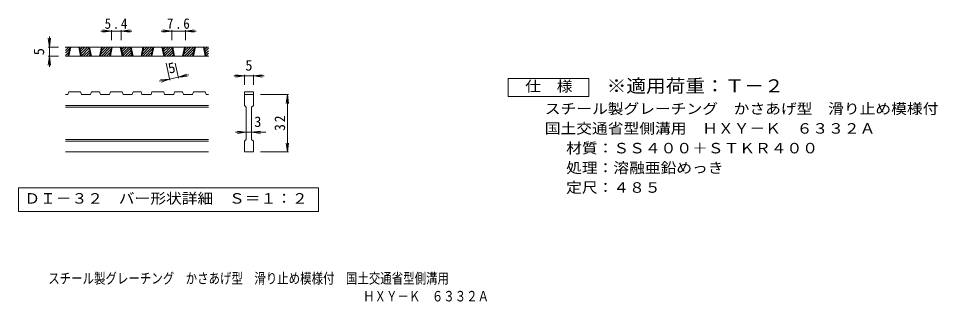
# Model space of a CAD drawing. Units: millimetres on the paper, enlarged 5 times, with parts at other scales. Extents: x -519 to 819, y -687 to 665.
# Drawn here: x -466 to 819, y -687 to -291 of the extents above; entities that cross this region are included whole.
import ezdxf
from ezdxf.enums import TextEntityAlignment as Align

# ---------------------------------------------------------------- set-up
doc = ezdxf.new("R2010")
doc.units = ezdxf.units.MM
doc.header["$LTSCALE"] = 5
for name, color, linetype, lineweight in [('D-0', 3, 'Continuous', 9), ('D-4', 7, 'Continuous', 9), ('F-4_F-4ﾚｲﾔ', 2, 'Continuous', 9)]:
    doc.layers.add(name, color=color, linetype=linetype, lineweight=lineweight)
doc.layers.add('F-5_F-5ﾚｲﾔ', color=2, linetype='Continuous')
doc.styles.add('ＭＳ ゴシック', font='')
doc.styles.get('ＭＳ ゴシック').set_extended_font_data('MS Gothic')

msp = doc.modelspace()

# ---------------------------------------------------------------- linework, layer by layer
at = {"layer": 'D-0'}
for p, q in [((-399.809, -335.978), (-395.275, -331.444)), ((-399.809, -332.442), (-398.811, -331.444)), ((-199.809, -331.444), (-399.809, -331.444)), ((-399.809, -339.513), (-394.228, -333.932)), ((-396.37, -343.945), (-393.695, -331.444)), ((-395.12, -343.945), (-392.445, -331.444)), ((-381.37, -331.444), (-378.695, -343.945)), ((-380.12, -331.444), (-377.445, -343.945)), ((-380.035, -331.844), (-379.636, -331.444)), ((-379.412, -334.756), (-376.1, -331.444)), ((-378.788, -337.668), (-372.565, -331.444)), ((-378.165, -340.58), (-369.029, -331.444)), ((-377.542, -343.493), (-367.012, -332.963)), ((-364.662, -343.945), (-367.337, -331.444)), ((-363.412, -343.945), (-366.087, -331.444)), ((-349.662, -331.444), (-352.337, -343.945)), ((-348.412, -331.444), (-351.087, -343.945)), ((-350.5, -341.199), (-340.745, -331.444)), ((-349.709, -343.945), (-337.209, -331.444)), ((-349.537, -336.701), (-344.28, -331.444)), ((-348.574, -332.203), (-347.816, -331.444)), ((-346.174, -343.945), (-336.161, -333.932)), ((-338.304, -343.945), (-335.629, -331.444)), ((-337.054, -343.945), (-334.379, -331.444)), ((-323.304, -331.444), (-320.629, -343.945)), ((-322.054, -331.444), (-319.379, -343.945)), ((-321.969, -331.844), (-321.57, -331.444)), ((-321.345, -334.756), (-318.034, -331.444)), ((-320.722, -337.668), (-314.499, -331.444)), ((-320.099, -340.58), (-310.963, -331.444)), ((-319.476, -343.493), (-308.946, -332.963)), ((-306.596, -343.945), (-309.271, -331.444)), ((-305.346, -343.945), (-308.021, -331.444)), ((-291.596, -331.444), (-294.271, -343.945)), ((-290.346, -331.444), (-293.021, -343.945)), ((-292.434, -341.199), (-282.679, -331.444)), ((-291.643, -343.945), (-279.143, -331.444)), ((-291.471, -336.701), (-286.214, -331.444)), ((-290.508, -332.203), (-289.75, -331.444)), ((-288.108, -343.945), (-278.095, -333.932)), ((-280.238, -343.945), (-277.563, -331.444)), ((-278.988, -343.945), (-276.313, -331.444)), ((-265.238, -331.444), (-262.563, -343.945)), ((-263.988, -331.444), (-261.313, -343.945)), ((-263.903, -331.844), (-263.504, -331.444)), ((-263.279, -334.756), (-259.968, -331.444)), ((-262.656, -337.668), (-256.433, -331.444)), ((-262.033, -340.58), (-252.897, -331.444)), ((-261.41, -343.493), (-250.88, -332.963)), ((-248.53, -343.945), (-251.205, -331.444)), ((-247.28, -343.945), (-249.955, -331.444)), ((-233.53, -331.444), (-236.205, -343.945)), ((-232.28, -331.444), (-234.955, -343.945)), ((-234.368, -341.199), (-224.613, -331.444)), ((-233.577, -343.945), (-221.077, -331.444)), ((-233.405, -336.701), (-228.148, -331.444)), ((-232.442, -332.203), (-231.684, -331.444)), ((-230.042, -343.945), (-220.029, -333.932)), ((-222.172, -343.945), (-219.497, -331.444)), ((-220.922, -343.945), (-218.247, -331.444)), ((-207.172, -331.444), (-204.497, -343.945)), ((-205.922, -331.444), (-203.247, -343.945)), ((-205.837, -331.844), (-205.438, -331.444)), ((-205.213, -334.756), (-201.902, -331.444)), ((-204.59, -337.668), (-199.809, -332.887)), ((-399.809, -343.049), (-395.19, -338.43)), ((-199.809, -343.945), (-399.809, -343.945)), ((-397.169, -343.945), (-396.153, -342.928)), ((-374.458, -343.945), (-366.389, -335.875)), ((-370.923, -343.945), (-365.766, -338.788)), ((-367.387, -343.945), (-365.142, -341.7)), ((-342.638, -343.945), (-337.124, -338.43)), ((-339.103, -343.945), (-338.087, -342.928)), ((-316.392, -343.945), (-308.323, -335.875)), ((-312.857, -343.945), (-307.7, -338.788)), ((-309.321, -343.945), (-307.076, -341.7)), ((-284.572, -343.945), (-279.058, -338.43)), ((-281.037, -343.945), (-280.021, -342.928)), ((-258.326, -343.945), (-250.257, -335.875)), ((-254.791, -343.945), (-249.634, -338.788)), ((-251.255, -343.945), (-249.01, -341.7)), ((-226.506, -343.945), (-220.992, -338.43)), ((-222.971, -343.945), (-221.955, -342.928)), ((-203.967, -340.58), (-199.809, -336.422)), ((-203.344, -343.493), (-199.809, -339.958)), ((-200.26, -343.945), (-199.809, -343.493)), ((-396.37, -397.694), (-399.809, -397.694)), ((-396.37, -397.694), (-395.12, -393.945)), ((-378.695, -393.945), (-395.12, -393.945)), ((-378.695, -393.945), (-377.445, -397.694)), ((-364.662, -397.694), (-377.445, -397.694)), ((-364.662, -397.694), (-363.412, -393.945)), ((-352.337, -393.945), (-363.412, -393.945)), ((-352.337, -393.945), (-351.087, -397.694)), ((-338.304, -397.694), (-351.087, -397.694)), ((-338.304, -397.694), (-337.054, -393.945)), ((-320.629, -393.945), (-337.054, -393.945)), ((-319.379, -397.694), (-320.629, -393.945)), ((-306.596, -397.694), (-319.379, -397.694)), ((-306.596, -397.694), (-305.346, -393.945)), ((-294.271, -393.945), (-305.346, -393.945)), ((-294.271, -393.945), (-293.021, -397.694)), ((-280.238, -397.694), (-293.021, -397.694)), ((-280.238, -397.694), (-278.988, -393.945)), ((-278.988, -393.945), (-262.563, -393.945)), ((-261.313, -397.694), (-262.563, -393.945)), ((-248.53, -397.694), (-261.313, -397.694)), ((-248.53, -397.694), (-247.28, -393.945)), ((-236.205, -393.945), (-247.28, -393.945)), ((-236.205, -393.945), (-234.955, -397.694)), ((-222.172, -397.694), (-234.955, -397.694)), ((-222.172, -397.694), (-220.922, -393.945)), ((-220.922, -393.945), (-204.497, -393.945)), ((-203.247, -397.694), (-204.497, -393.945)), ((-199.809, -397.694), (-203.247, -397.694)), ((-149.809, -393.945), (-137.309, -393.945)), ((-149.809, -393.945), (-149.809, -397.694)), ((-149.809, -397.694), (-137.309, -397.694)), ((-149.809, -412.694), (-149.809, -397.694)), ((-137.309, -393.945), (-137.309, -397.694)), ((-137.309, -397.694), (-137.309, -412.694)), ((-199.809, -412.694), (-399.809, -412.694)), ((-199.809, -415.194), (-399.809, -415.194)), ((-149.809, -412.694), (-147.309, -415.194)), ((-139.809, -415.194), (-137.309, -412.694)), ((-139.809, -415.194), (-139.809, -460.194)), ((-199.809, -460.195), (-399.809, -460.195)), ((-139.809, -460.194), (-137.309, -462.694)), ((-199.809, -462.694), (-399.809, -462.694)), ((-137.309, -462.694), (-137.309, -477.694)), ((-199.809, -477.694), (-399.809, -477.694)), ((-137.309, -477.694), (-149.809, -477.694))]:
    msp.add_line(p, q, dxfattribs=at)
msp.add_lwpolyline([(-149.809, -477.694), (-149.809, -462.694), (-147.309, -460.194), (-147.309, -415.194)], dxfattribs=at)
at = {"layer": 'D-0', "color": 7}
msp.add_lwpolyline([(-465.636, -527.694), (-465.636, -560.92), (-46.482, -560.92), (-46.482, -527.694)], close=True, dxfattribs=at)
at = {"layer": 'D-4'}
for p, q in [((-335.629, -308.944), (-348.022, -307.313)), ((-335.629, -307.444), (-335.629, -321.444)), ((-322.054, -308.944), (-309.661, -307.313)), ((-322.054, -307.444), (-322.054, -321.444)), ((-251.205, -308.944), (-263.598, -307.313)), ((-251.205, -307.444), (-251.205, -321.444)), ((-232.28, -308.944), (-219.887, -307.313)), ((-232.28, -307.444), (-232.28, -321.444)), ((-422.309, -331.444), (-423.94, -319.051)), ((-422.309, -331.444), (-422.309, -316.444)), ((-422.309, -331.444), (-420.677, -319.051)), ((-335.629, -308.944), (-350.629, -308.944)), ((-335.629, -308.944), (-348.022, -310.576)), ((-322.054, -308.944), (-335.629, -308.944)), ((-322.054, -308.944), (-309.661, -310.576)), ((-322.054, -308.944), (-307.054, -308.944)), ((-251.205, -308.944), (-266.205, -308.944)), ((-251.205, -308.944), (-263.598, -310.576)), ((-232.28, -308.944), (-251.205, -308.944)), ((-232.28, -308.944), (-219.887, -310.576)), ((-232.28, -308.944), (-217.28, -308.944)), ((-423.809, -331.444), (-409.809, -331.444)), ((-422.309, -331.444), (-422.309, -343.945)), ((-422.309, -343.945), (-423.94, -356.338)), ((-423.809, -343.945), (-409.809, -343.945)), ((-422.309, -343.945), (-420.677, -356.338)), ((-422.309, -343.945), (-422.309, -358.945)), ((-254.162, -377.363), (-259.22, -353.723)), ((-241.938, -374.747), (-246.437, -353.723)), ((-242.252, -373.28), (-230.475, -369.092)), ((-242.252, -373.28), (-227.584, -370.141)), ((-242.252, -373.28), (-229.792, -372.282)), ((-149.809, -371.445), (-164.809, -371.445)), ((-149.809, -371.445), (-162.202, -369.813)), ((-149.809, -371.445), (-162.202, -373.076)), ((-149.809, -369.945), (-149.809, -383.945)), ((-137.309, -371.445), (-149.809, -371.445)), ((-137.309, -371.445), (-124.916, -369.813)), ((-137.309, -369.945), (-137.309, -383.945)), ((-137.309, -371.445), (-124.916, -373.076)), ((-137.309, -371.445), (-122.309, -371.445)), ((-254.476, -375.896), (-269.143, -379.035)), ((-254.476, -375.896), (-266.936, -376.894)), ((-254.476, -375.896), (-266.253, -380.085)), ((-242.252, -373.28), (-254.476, -375.896)), ((-88.309, -397.694), (-127.309, -397.694)), ((-89.809, -397.694), (-91.44, -410.087)), ((-89.809, -397.694), (-88.177, -410.087)), ((-89.809, -477.694), (-89.809, -397.694)), ((-147.309, -450.194), (-159.702, -448.563)), ((-139.809, -450.194), (-127.416, -448.563)), ((-147.309, -450.194), (-162.309, -450.194)), ((-147.309, -450.194), (-159.702, -451.826)), ((-139.809, -450.194), (-147.309, -450.194)), ((-139.809, -450.194), (-127.416, -451.826)), ((-139.809, -450.194), (-119.809, -450.194)), ((-89.809, -477.694), (-91.44, -465.301)), ((-89.809, -477.694), (-88.177, -465.301)), ((-88.309, -477.694), (-127.309, -477.694))]:
    msp.add_line(p, q, dxfattribs=at)
at = {"layer": 'F-4_F-4ﾚｲﾔ'}
msp.add_lwpolyline([(218.824, -400.141), (218.824, -375.14), (331.324, -375.14), (331.324, -400.141)], close=True, dxfattribs=at)

# ---------------------------------------------------------------- texts
at = {"layer": 'D-0', "color": 2, "style": 'ＭＳ ゴシック', "width": 1.1}
msp.add_text('ＤＩ－３２\u3000バー形状詳細\u3000Ｓ＝１：２', height=14.66, dxfattribs=at).set_placement((-457.309, -554.307), align=Align.BOTTOM_LEFT)
at = {"layer": 'D-4', "color": 2, "style": 'ＭＳ ゴシック'}
for rotation, p in [(90, (-425.309, -342.695)), (12.079, (-253.881, -372.701))]:
    msp.add_text('5', height=14.66, rotation=rotation, dxfattribs=at).set_placement(p, align=Align.BOTTOM_LEFT)
for s, p in [('5', (-148.559, -368.445)), ('3', (-136.059, -447.194))]:
    msp.add_text(s, height=14.66, dxfattribs=at).set_placement(p, align=Align.BOTTOM_LEFT)
at = {"layer": 'D-4', "color": 2, "char_height": 14.66, "attachment_point": 7, "style": 'ＭＳ ゴシック'}
for s, insert in [('\\T1.27;\\W0.9;5.4', (-345.092, -305.944)), ('\\T1.27;\\W0.9;7.6', (-257.993, -305.944))]:
    msp.add_mtext(s, dxfattribs=dict(at, insert=insert))
at = {"layer": 'D-4', "color": 2, "insert": (-92.809, -448.319), "char_height": 14.66, "attachment_point": 7, "rotation": 90, "style": 'ＭＳ ゴシック'}
msp.add_mtext('\\T1.27;\\W0.95;32', dxfattribs=at)
at = {"layer": 'F-4_F-4ﾚｲﾔ', "style": 'ＭＳ ゴシック', "width": 1.1}
for s, p in [('仕\u3000様', (242.574, -397.64)), ('スチール製グレーチング\u3000かさあげ型\u3000滑り止め模様付', (269.869, -429.101)), ('国土交通省型側溝用\u3000ＨＸＹ－Ｋ\u3000６３３２Ａ', (269.869, -456.601)), ('材質：ＳＳ４００＋ＳＴＫＲ４００', (299.725, -484.1)), ('処理：溶融亜鉛めっき', (299.725, -511.6)), ('定尺：４８５', (299.725, -539.101))]:
    msp.add_text(s, height=14.66, dxfattribs=at).set_placement(p, align=Align.BOTTOM_LEFT)
at = {"layer": 'F-5_F-5ﾚｲﾔ', "color": 3, "style": 'ＭＳ ゴシック', "width": 1.1}
msp.add_text('※適用荷重：Ｔ－２', height=18.33, dxfattribs=at).set_placement((356.324, -400.141), align=Align.BOTTOM_LEFT)
at = {"layer": 'F-5_F-5ﾚｲﾔ', "style": 'ＭＳ ゴシック', "width": 0.8}
for s, p in [('スチール製グレーチング\u3000かさあげ型\u3000滑り止め模様付\u3000国土交通省型側溝用', (-423.899, -665.917)), ('ＨＸＹ－Ｋ\u3000６３３２Ａ', (16.063, -690.831))]:
    msp.add_text(s, height=14.66, dxfattribs=at).set_placement(p, align=Align.BOTTOM_LEFT)

doc.saveas('drawing.dxf')
